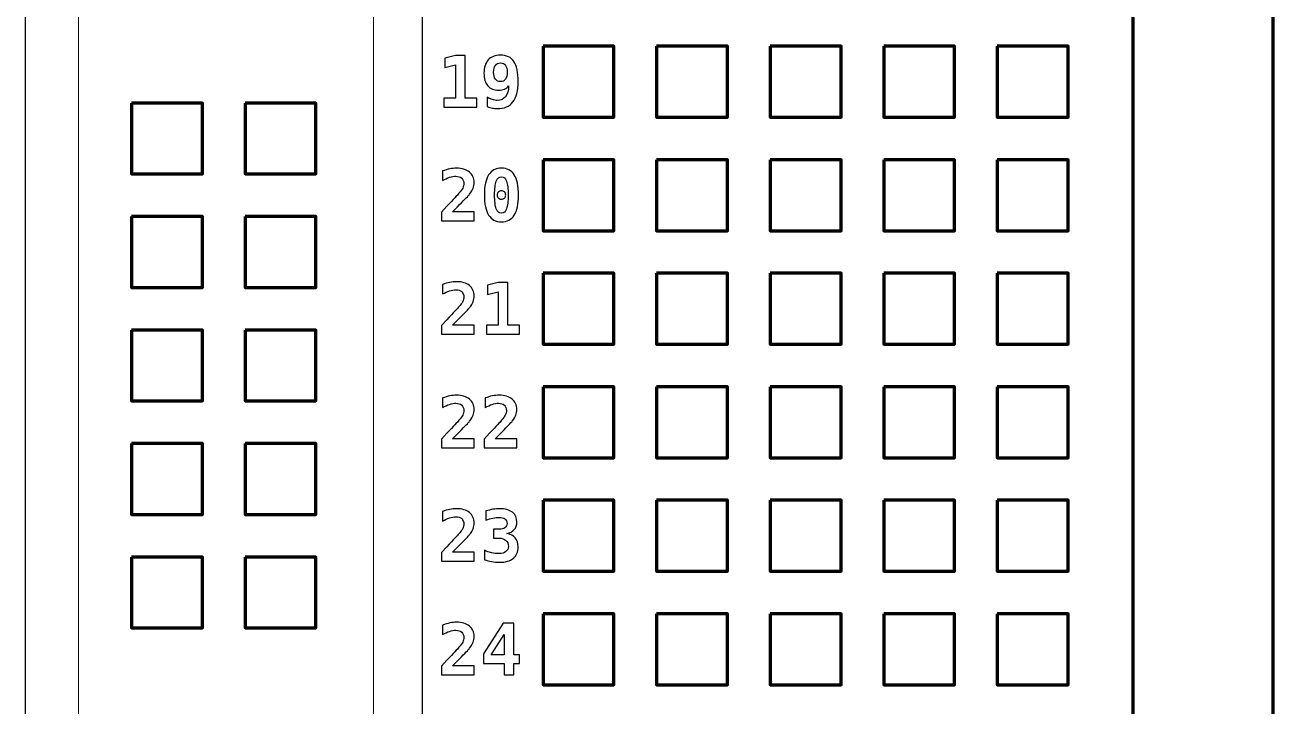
# Model space of a CAD drawing. Header units: centimetres. Extents: x -16.4 to -4.5, y -20.8 to -8.9.
# Drawn here: x -13.135 to -10.339, y -17.446 to -15.922 of the extents above; entities that cross this region are included whole.
import ezdxf

# ---------------------------------------------------------------- set-up
doc = ezdxf.new("R2010")
doc.units = ezdxf.units.CM
doc.header["$MEASUREMENT"] = 0
doc.layers.add('Layer 1', color=7, linetype='Continuous')

msp = doc.modelspace()

# ---------------------------------------------------------------- linework, layer by layer
at = {"layer": 'Layer 1', "color": 250, "lineweight": 25}
msp.add_open_spline([(-13.13514, -10.9682), (-13.13514, -10.9682), (-12.24614, -10.9682), (-12.24614, -10.9682), (-12.24614, -10.9682), (-12.24614, -10.9682), (-12.24614, -19.3502), (-12.24614, -19.3502), (-12.24614, -19.3502), (-12.24614, -19.3502), (-13.13514, -19.3502), (-13.13514, -19.3502), (-13.13514, -19.3502), (-13.13514, -19.3502), (-13.13514, -10.9682), (-13.13514, -10.9682)], degree=3, knots=[0, 0, 0, 0, 0.25, 0.25, 0.25, 0.25, 0.5, 0.5, 0.5, 0.5, 0.75, 0.75, 0.75, 0.75, 1, 1, 1, 1], dxfattribs=at)
at = {"layer": 'Layer 1', "color": 250, "lineweight": 5}
msp.add_open_spline([(-12.24632, -10.9682), (-12.24632, -10.9682), (-8.75382, -10.9682), (-8.75382, -10.9682), (-8.75382, -10.9682), (-8.75382, -10.9682), (-8.75382, -19.3502), (-8.75382, -19.3502), (-8.75382, -19.3502), (-8.75382, -19.3502), (-12.24632, -19.3502), (-12.24632, -19.3502), (-12.24632, -19.3502), (-12.24632, -19.3502), (-12.24632, -10.9682), (-12.24632, -10.9682)], degree=3, knots=[0, 0, 0, 0, 0.25, 0.25, 0.25, 0.25, 0.5, 0.5, 0.5, 0.5, 0.75, 0.75, 0.75, 0.75, 1, 1, 1, 1], dxfattribs=at)
at = {"layer": 'Layer 1', "color": 1, "lineweight": 20}
msp.add_open_spline([(-13.01576, -11.39342), (-13.01576, -11.39342), (-13.01576, -18.92579), (-13.01576, -18.92579)], degree=3, dxfattribs=at)
at = {"layer": 'Layer 1', "color": 186, "lineweight": 20}
msp.add_open_spline([(-12.35536, -11.39342), (-12.35536, -11.39342), (-12.35536, -18.92579), (-12.35536, -18.92579)], degree=3, dxfattribs=at)
at = {"layer": 'Layer 1', "color": 250, "lineweight": 80}
msp.add_open_spline([(-10.65688, -11.39642), (-10.65688, -11.39642), (-10.34326, -11.39642), (-10.34326, -11.39642), (-10.34326, -11.39642), (-10.34326, -11.39642), (-10.34326, -18.92198), (-10.34326, -18.92198), (-10.34326, -18.92198), (-10.34326, -18.92198), (-10.65688, -18.92198), (-10.65688, -18.92198), (-10.65688, -18.92198), (-10.65688, -18.92198), (-10.65688, -11.39642), (-10.65688, -11.39642)], degree=3, knots=[0, 0, 0, 0, 0.25, 0.25, 0.25, 0.25, 0.5, 0.5, 0.5, 0.5, 0.75, 0.75, 0.75, 0.75, 1, 1, 1, 1], dxfattribs=at)
at = {"layer": 'Layer 1'}
for points, knots in [([(-12.19796, -16.08562), (-12.19796, -16.08562), (-12.17243, -16.08562), (-12.17243, -16.08562), (-12.17243, -16.08562), (-12.17243, -16.08562), (-12.17243, -16.01064), (-12.17243, -16.01064), (-12.17243, -16.01064), (-12.17243, -16.01064), (-12.19616, -16.01653), (-12.19616, -16.01653), (-12.19616, -16.01653), (-12.19616, -16.01653), (-12.19616, -15.99595), (-12.19616, -15.99595), (-12.19616, -15.99595), (-12.19616, -15.99595), (-12.17227, -15.99022), (-12.17227, -15.99022), (-12.17227, -15.99022), (-12.17227, -15.99022), (-12.15022, -15.99022), (-12.15022, -15.99022), (-12.15022, -15.99022), (-12.15022, -15.99022), (-12.15022, -16.08562), (-12.15022, -16.08562), (-12.15022, -16.08562), (-12.15022, -16.08562), (-12.12469, -16.08562), (-12.12469, -16.08562), (-12.12469, -16.08562), (-12.12469, -16.08562), (-12.12469, -16.10574), (-12.12469, -16.10574), (-12.12469, -16.10574), (-12.12469, -16.10574), (-12.19796, -16.10574), (-12.19796, -16.10574), (-12.19796, -16.10574), (-12.19796, -16.10574), (-12.19796, -16.08562), (-12.19796, -16.08562)], [0, 0, 0, 0, 0.0909091, 0.0909091, 0.0909091, 0.0909091, 0.1818182, 0.1818182, 0.1818182, 0.1818182, 0.2727273, 0.2727273, 0.2727273, 0.2727273, 0.3636364, 0.3636364, 0.3636364, 0.3636364, 0.4545455, 0.4545455, 0.4545455, 0.4545455, 0.5454545, 0.5454545, 0.5454545, 0.5454545, 0.6363636, 0.6363636, 0.6363636, 0.6363636, 0.7272727, 0.7272727, 0.7272727, 0.7272727, 0.8181818, 0.8181818, 0.8181818, 0.8181818, 0.9090909, 0.9090909, 0.9090909, 0.9090909, 1, 1, 1, 1]), ([(-12.10143, -16.10418), (-12.10143, -16.10418), (-12.10143, -16.08337), (-12.10143, -16.08337), (-12.10143, -16.08337), (-12.09736, -16.08575), (-12.09345, -16.08749), (-12.08971, -16.08863), (-12.08971, -16.08863), (-12.08599, -16.08976), (-12.08239, -16.09034), (-12.07893, -16.09034), (-12.07893, -16.09034), (-12.07075, -16.09034), (-12.06449, -16.0876), (-12.06018, -16.0821), (-12.06018, -16.0821), (-12.05588, -16.07661), (-12.05361, -16.0684), (-12.05334, -16.05746), (-12.05334, -16.05746), (-12.05577, -16.06082), (-12.05886, -16.06333), (-12.06261, -16.06502), (-12.06261, -16.06502), (-12.06639, -16.06668), (-12.07085, -16.06752), (-12.076, -16.06752), (-12.076, -16.06752), (-12.08638, -16.06752), (-12.09437, -16.06422), (-12.10005, -16.05765), (-12.10005, -16.05765), (-12.10573, -16.05107), (-12.10856, -16.04175), (-12.10856, -16.02968), (-12.10856, -16.02968), (-12.10856, -16.01679), (-12.10539, -16.00681), (-12.09905, -15.99973), (-12.09905, -15.99973), (-12.09268, -15.99268), (-12.08374, -15.98914), (-12.07212, -15.98914), (-12.07212, -15.98914), (-12.05804, -15.98914), (-12.04782, -15.99384), (-12.04146, -16.00327), (-12.04146, -16.00327), (-12.0351, -16.01267), (-12.03191, -16.02788), (-12.03191, -16.04888), (-12.03191, -16.04888), (-12.03191, -16.06882), (-12.03579, -16.08379), (-12.04357, -16.09378), (-12.04357, -16.09378), (-12.05136, -16.10376), (-12.06304, -16.10875), (-12.07862, -16.10875), (-12.07862, -16.10875), (-12.08224, -16.10875), (-12.08596, -16.10835), (-12.08979, -16.10759), (-12.08979, -16.10759), (-12.09364, -16.10682), (-12.09752, -16.10569), (-12.10143, -16.10418)], [0, 0, 0, 0, 0.0588235, 0.0588235, 0.0588235, 0.0588235, 0.1176471, 0.1176471, 0.1176471, 0.1176471, 0.1764706, 0.1764706, 0.1764706, 0.1764706, 0.2352941, 0.2352941, 0.2352941, 0.2352941, 0.2941176, 0.2941176, 0.2941176, 0.2941176, 0.3529412, 0.3529412, 0.3529412, 0.3529412, 0.4117647, 0.4117647, 0.4117647, 0.4117647, 0.4705882, 0.4705882, 0.4705882, 0.4705882, 0.5294118, 0.5294118, 0.5294118, 0.5294118, 0.5882353, 0.5882353, 0.5882353, 0.5882353, 0.6470588, 0.6470588, 0.6470588, 0.6470588, 0.7058824, 0.7058824, 0.7058824, 0.7058824, 0.7647059, 0.7647059, 0.7647059, 0.7647059, 0.8235294, 0.8235294, 0.8235294, 0.8235294, 0.8823529, 0.8823529, 0.8823529, 0.8823529, 0.9411765, 0.9411765, 0.9411765, 0.9411765, 1, 1, 1, 1]), ([(-12.07151, -16.0484), (-12.06663, -16.0484), (-12.06288, -16.04661), (-12.06026, -16.04302), (-12.06026, -16.04302), (-12.05765, -16.03945), (-12.05635, -16.03425), (-12.05635, -16.02743), (-12.05635, -16.02743), (-12.05635, -16.02067), (-12.05765, -16.0155), (-12.06026, -16.01193), (-12.06026, -16.01193), (-12.06288, -16.00834), (-12.06663, -16.00654), (-12.07151, -16.00654), (-12.07151, -16.00654), (-12.07648, -16.00654), (-12.08028, -16.00834), (-12.08292, -16.01193), (-12.08292, -16.01193), (-12.08559, -16.0155), (-12.08691, -16.02067), (-12.08691, -16.02743), (-12.08691, -16.02743), (-12.08691, -16.0342), (-12.08559, -16.03937), (-12.08292, -16.04299), (-12.08292, -16.04299), (-12.08028, -16.04661), (-12.07648, -16.0484), (-12.07151, -16.0484)], [0, 0, 0, 0, 0.125, 0.125, 0.125, 0.125, 0.25, 0.25, 0.25, 0.25, 0.375, 0.375, 0.375, 0.375, 0.5, 0.5, 0.5, 0.5, 0.625, 0.625, 0.625, 0.625, 0.75, 0.75, 0.75, 0.75, 0.875, 0.875, 0.875, 0.875, 1, 1, 1, 1]), ([(-12.17895, -16.33962), (-12.17895, -16.33962), (-12.13029, -16.33962), (-12.13029, -16.33962), (-12.13029, -16.33962), (-12.13029, -16.33962), (-12.13029, -16.35974), (-12.13029, -16.35974), (-12.13029, -16.35974), (-12.13029, -16.35974), (-12.20361, -16.35974), (-12.20361, -16.35974), (-12.20361, -16.35974), (-12.20361, -16.35974), (-12.20361, -16.34022), (-12.20361, -16.34022), (-12.20361, -16.34022), (-12.20361, -16.34022), (-12.19122, -16.3271), (-12.19122, -16.3271), (-12.19122, -16.3271), (-12.17655, -16.31146), (-12.16762, -16.30185), (-12.16448, -16.29823), (-12.16448, -16.29823), (-12.16062, -16.29379), (-12.15782, -16.28986), (-12.15613, -16.28643), (-12.15613, -16.28643), (-12.15442, -16.28299), (-12.15357, -16.27961), (-12.15357, -16.27626), (-12.15357, -16.27626), (-12.15357, -16.27111), (-12.15513, -16.26712), (-12.15825, -16.26432), (-12.15825, -16.26432), (-12.16136, -16.26149), (-12.1658, -16.2601), (-12.17151, -16.2601), (-12.17151, -16.2601), (-12.1756, -16.2601), (-12.18017, -16.26091), (-12.18524, -16.26252), (-12.18524, -16.26252), (-12.19033, -16.26416), (-12.19561, -16.26651), (-12.20113, -16.2696), (-12.20113, -16.2696), (-12.20113, -16.2696), (-12.20113, -16.24832), (-12.20113, -16.24832), (-12.20113, -16.24832), (-12.19561, -16.24631), (-12.19022, -16.24478), (-12.18492, -16.24372), (-12.18492, -16.24372), (-12.17964, -16.24266), (-12.17457, -16.24214), (-12.16974, -16.24214), (-12.16974, -16.24214), (-12.15751, -16.24214), (-12.14789, -16.24499), (-12.14092, -16.25069), (-12.14092, -16.25069), (-12.13393, -16.25637), (-12.13045, -16.26416), (-12.13045, -16.27401), (-12.13045, -16.27401), (-12.13045, -16.27856), (-12.13121, -16.28281), (-12.13272, -16.28677), (-12.13272, -16.28677), (-12.13425, -16.29076), (-12.13686, -16.29517), (-12.14058, -16.3), (-12.14058, -16.3), (-12.1433, -16.30351), (-12.1508, -16.31141), (-12.16308, -16.32369), (-12.16308, -16.32369), (-12.16974, -16.33032), (-12.17502, -16.33565), (-12.17895, -16.33962)], [0, 0, 0, 0, 0.047619, 0.047619, 0.047619, 0.047619, 0.0952381, 0.0952381, 0.0952381, 0.0952381, 0.1428571, 0.1428571, 0.1428571, 0.1428571, 0.1904762, 0.1904762, 0.1904762, 0.1904762, 0.2380952, 0.2380952, 0.2380952, 0.2380952, 0.2857143, 0.2857143, 0.2857143, 0.2857143, 0.3333333, 0.3333333, 0.3333333, 0.3333333, 0.3809524, 0.3809524, 0.3809524, 0.3809524, 0.4285714, 0.4285714, 0.4285714, 0.4285714, 0.4761905, 0.4761905, 0.4761905, 0.4761905, 0.5238095, 0.5238095, 0.5238095, 0.5238095, 0.5714286, 0.5714286, 0.5714286, 0.5714286, 0.6190476, 0.6190476, 0.6190476, 0.6190476, 0.6666667, 0.6666667, 0.6666667, 0.6666667, 0.7142857, 0.7142857, 0.7142857, 0.7142857, 0.7619048, 0.7619048, 0.7619048, 0.7619048, 0.8095238, 0.8095238, 0.8095238, 0.8095238, 0.8571429, 0.8571429, 0.8571429, 0.8571429, 0.9047619, 0.9047619, 0.9047619, 0.9047619, 0.952381, 0.952381, 0.952381, 0.952381, 1, 1, 1, 1]), ([(-12.10763, -16.30209), (-12.10763, -16.28209), (-12.10446, -16.26709), (-12.09812, -16.25711), (-12.09812, -16.25711), (-12.09176, -16.24713), (-12.08224, -16.24214), (-12.06948, -16.24214), (-12.06948, -16.24214), (-12.0567, -16.24214), (-12.04714, -16.2471), (-12.04077, -16.25706), (-12.04077, -16.25706), (-12.03444, -16.26701), (-12.03127, -16.28204), (-12.03127, -16.30209), (-12.03127, -16.30209), (-12.03127, -16.32211), (-12.03444, -16.33711), (-12.04077, -16.34706), (-12.04077, -16.34706), (-12.04714, -16.35702), (-12.0567, -16.36198), (-12.06948, -16.36198), (-12.06948, -16.36198), (-12.08224, -16.36198), (-12.09176, -16.35699), (-12.09812, -16.34701), (-12.09812, -16.34701), (-12.10446, -16.33703), (-12.10763, -16.32205), (-12.10763, -16.30209)], [0, 0, 0, 0, 0.125, 0.125, 0.125, 0.125, 0.25, 0.25, 0.25, 0.25, 0.375, 0.375, 0.375, 0.375, 0.5, 0.5, 0.5, 0.5, 0.625, 0.625, 0.625, 0.625, 0.75, 0.75, 0.75, 0.75, 0.875, 0.875, 0.875, 0.875, 1, 1, 1, 1]), ([(-12.06948, -16.26147), (-12.07476, -16.26147), (-12.07859, -16.26469), (-12.08102, -16.27113), (-12.08102, -16.27113), (-12.08345, -16.2776), (-12.08467, -16.2879), (-12.08467, -16.30209), (-12.08467, -16.30209), (-12.08467, -16.31624), (-12.08345, -16.32652), (-12.08102, -16.33299), (-12.08102, -16.33299), (-12.07859, -16.33943), (-12.07476, -16.34265), (-12.06948, -16.34265), (-12.06948, -16.34265), (-12.06417, -16.34265), (-12.06032, -16.33943), (-12.05789, -16.33299), (-12.05789, -16.33299), (-12.05546, -16.32652), (-12.05424, -16.31624), (-12.05424, -16.30209), (-12.05424, -16.30209), (-12.05424, -16.2879), (-12.05546, -16.2776), (-12.05789, -16.27113), (-12.05789, -16.27113), (-12.06032, -16.26469), (-12.06417, -16.26147), (-12.06948, -16.26147)], [0, 0, 0, 0, 0.125, 0.125, 0.125, 0.125, 0.25, 0.25, 0.25, 0.25, 0.375, 0.375, 0.375, 0.375, 0.5, 0.5, 0.5, 0.5, 0.625, 0.625, 0.625, 0.625, 0.75, 0.75, 0.75, 0.75, 0.875, 0.875, 0.875, 0.875, 1, 1, 1, 1]), ([(-12.07909, -16.30209), (-12.07909, -16.29937), (-12.07817, -16.29707), (-12.07629, -16.29522), (-12.07629, -16.29522), (-12.07445, -16.29335), (-12.07217, -16.29242), (-12.06948, -16.29242), (-12.06948, -16.29242), (-12.06676, -16.29242), (-12.06446, -16.29335), (-12.06261, -16.29522), (-12.06261, -16.29522), (-12.06074, -16.29707), (-12.05981, -16.29937), (-12.05981, -16.30209), (-12.05981, -16.30209), (-12.05981, -16.30478), (-12.06074, -16.30705), (-12.06261, -16.3089), (-12.06261, -16.3089), (-12.06446, -16.31078), (-12.06676, -16.3117), (-12.06948, -16.3117), (-12.06948, -16.3117), (-12.07217, -16.3117), (-12.07445, -16.31078), (-12.07629, -16.30895), (-12.07629, -16.30895), (-12.07817, -16.30713), (-12.07909, -16.30483), (-12.07909, -16.30209)], [0, 0, 0, 0, 0.125, 0.125, 0.125, 0.125, 0.25, 0.25, 0.25, 0.25, 0.375, 0.375, 0.375, 0.375, 0.5, 0.5, 0.5, 0.5, 0.625, 0.625, 0.625, 0.625, 0.75, 0.75, 0.75, 0.75, 0.875, 0.875, 0.875, 0.875, 1, 1, 1, 1]), ([(-12.17895, -16.59362), (-12.17895, -16.59362), (-12.13029, -16.59362), (-12.13029, -16.59362), (-12.13029, -16.59362), (-12.13029, -16.59362), (-12.13029, -16.61374), (-12.13029, -16.61374), (-12.13029, -16.61374), (-12.13029, -16.61374), (-12.20361, -16.61374), (-12.20361, -16.61374), (-12.20361, -16.61374), (-12.20361, -16.61374), (-12.20361, -16.59422), (-12.20361, -16.59422), (-12.20361, -16.59422), (-12.20361, -16.59422), (-12.19122, -16.5811), (-12.19122, -16.5811), (-12.19122, -16.5811), (-12.17655, -16.56546), (-12.16762, -16.55585), (-12.16448, -16.55223), (-12.16448, -16.55223), (-12.16062, -16.54779), (-12.15782, -16.54386), (-12.15613, -16.54043), (-12.15613, -16.54043), (-12.15442, -16.53699), (-12.15357, -16.53361), (-12.15357, -16.53026), (-12.15357, -16.53026), (-12.15357, -16.52511), (-12.15513, -16.52112), (-12.15825, -16.51832), (-12.15825, -16.51832), (-12.16136, -16.51549), (-12.1658, -16.5141), (-12.17151, -16.5141), (-12.17151, -16.5141), (-12.1756, -16.5141), (-12.18017, -16.51491), (-12.18524, -16.51652), (-12.18524, -16.51652), (-12.19033, -16.51816), (-12.19561, -16.52051), (-12.20113, -16.5236), (-12.20113, -16.5236), (-12.20113, -16.5236), (-12.20113, -16.50232), (-12.20113, -16.50232), (-12.20113, -16.50232), (-12.19561, -16.50031), (-12.19022, -16.49878), (-12.18492, -16.49772), (-12.18492, -16.49772), (-12.17964, -16.49666), (-12.17457, -16.49614), (-12.16974, -16.49614), (-12.16974, -16.49614), (-12.15751, -16.49614), (-12.14789, -16.49899), (-12.14092, -16.50469), (-12.14092, -16.50469), (-12.13393, -16.51037), (-12.13045, -16.51816), (-12.13045, -16.52801), (-12.13045, -16.52801), (-12.13045, -16.53256), (-12.13121, -16.53681), (-12.13272, -16.54077), (-12.13272, -16.54077), (-12.13425, -16.54476), (-12.13686, -16.54917), (-12.14058, -16.554), (-12.14058, -16.554), (-12.1433, -16.55751), (-12.1508, -16.56541), (-12.16308, -16.57769), (-12.16308, -16.57769), (-12.16974, -16.58432), (-12.17502, -16.58965), (-12.17895, -16.59362)], [0, 0, 0, 0, 0.047619, 0.047619, 0.047619, 0.047619, 0.0952381, 0.0952381, 0.0952381, 0.0952381, 0.1428571, 0.1428571, 0.1428571, 0.1428571, 0.1904762, 0.1904762, 0.1904762, 0.1904762, 0.2380952, 0.2380952, 0.2380952, 0.2380952, 0.2857143, 0.2857143, 0.2857143, 0.2857143, 0.3333333, 0.3333333, 0.3333333, 0.3333333, 0.3809524, 0.3809524, 0.3809524, 0.3809524, 0.4285714, 0.4285714, 0.4285714, 0.4285714, 0.4761905, 0.4761905, 0.4761905, 0.4761905, 0.5238095, 0.5238095, 0.5238095, 0.5238095, 0.5714286, 0.5714286, 0.5714286, 0.5714286, 0.6190476, 0.6190476, 0.6190476, 0.6190476, 0.6666667, 0.6666667, 0.6666667, 0.6666667, 0.7142857, 0.7142857, 0.7142857, 0.7142857, 0.7619048, 0.7619048, 0.7619048, 0.7619048, 0.8095238, 0.8095238, 0.8095238, 0.8095238, 0.8571429, 0.8571429, 0.8571429, 0.8571429, 0.9047619, 0.9047619, 0.9047619, 0.9047619, 0.952381, 0.952381, 0.952381, 0.952381, 1, 1, 1, 1]), ([(-12.10259, -16.59362), (-12.10259, -16.59362), (-12.07706, -16.59362), (-12.07706, -16.59362), (-12.07706, -16.59362), (-12.07706, -16.59362), (-12.07706, -16.51864), (-12.07706, -16.51864), (-12.07706, -16.51864), (-12.07706, -16.51864), (-12.10079, -16.52453), (-12.10079, -16.52453), (-12.10079, -16.52453), (-12.10079, -16.52453), (-12.10079, -16.50395), (-12.10079, -16.50395), (-12.10079, -16.50395), (-12.10079, -16.50395), (-12.0769, -16.49822), (-12.0769, -16.49822), (-12.0769, -16.49822), (-12.0769, -16.49822), (-12.05485, -16.49822), (-12.05485, -16.49822), (-12.05485, -16.49822), (-12.05485, -16.49822), (-12.05485, -16.59362), (-12.05485, -16.59362), (-12.05485, -16.59362), (-12.05485, -16.59362), (-12.02932, -16.59362), (-12.02932, -16.59362), (-12.02932, -16.59362), (-12.02932, -16.59362), (-12.02932, -16.61374), (-12.02932, -16.61374), (-12.02932, -16.61374), (-12.02932, -16.61374), (-12.10259, -16.61374), (-12.10259, -16.61374), (-12.10259, -16.61374), (-12.10259, -16.61374), (-12.10259, -16.59362), (-12.10259, -16.59362)], [0, 0, 0, 0, 0.0909091, 0.0909091, 0.0909091, 0.0909091, 0.1818182, 0.1818182, 0.1818182, 0.1818182, 0.2727273, 0.2727273, 0.2727273, 0.2727273, 0.3636364, 0.3636364, 0.3636364, 0.3636364, 0.4545455, 0.4545455, 0.4545455, 0.4545455, 0.5454545, 0.5454545, 0.5454545, 0.5454545, 0.6363636, 0.6363636, 0.6363636, 0.6363636, 0.7272727, 0.7272727, 0.7272727, 0.7272727, 0.8181818, 0.8181818, 0.8181818, 0.8181818, 0.9090909, 0.9090909, 0.9090909, 0.9090909, 1, 1, 1, 1]), ([(-12.17895, -16.84762), (-12.17895, -16.84762), (-12.13029, -16.84762), (-12.13029, -16.84762), (-12.13029, -16.84762), (-12.13029, -16.84762), (-12.13029, -16.86774), (-12.13029, -16.86774), (-12.13029, -16.86774), (-12.13029, -16.86774), (-12.20361, -16.86774), (-12.20361, -16.86774), (-12.20361, -16.86774), (-12.20361, -16.86774), (-12.20361, -16.84822), (-12.20361, -16.84822), (-12.20361, -16.84822), (-12.20361, -16.84822), (-12.19122, -16.8351), (-12.19122, -16.8351), (-12.19122, -16.8351), (-12.17655, -16.81946), (-12.16762, -16.80985), (-12.16448, -16.80623), (-12.16448, -16.80623), (-12.16062, -16.80179), (-12.15782, -16.79786), (-12.15613, -16.79443), (-12.15613, -16.79443), (-12.15442, -16.79099), (-12.15357, -16.78761), (-12.15357, -16.78426), (-12.15357, -16.78426), (-12.15357, -16.77911), (-12.15513, -16.77512), (-12.15825, -16.77232), (-12.15825, -16.77232), (-12.16136, -16.76949), (-12.1658, -16.7681), (-12.17151, -16.7681), (-12.17151, -16.7681), (-12.1756, -16.7681), (-12.18017, -16.76891), (-12.18524, -16.77052), (-12.18524, -16.77052), (-12.19033, -16.77216), (-12.19561, -16.77451), (-12.20113, -16.7776), (-12.20113, -16.7776), (-12.20113, -16.7776), (-12.20113, -16.75632), (-12.20113, -16.75632), (-12.20113, -16.75632), (-12.19561, -16.75431), (-12.19022, -16.75278), (-12.18492, -16.75172), (-12.18492, -16.75172), (-12.17964, -16.75066), (-12.17457, -16.75014), (-12.16974, -16.75014), (-12.16974, -16.75014), (-12.15751, -16.75014), (-12.14789, -16.75299), (-12.14092, -16.75869), (-12.14092, -16.75869), (-12.13393, -16.76437), (-12.13045, -16.77216), (-12.13045, -16.78201), (-12.13045, -16.78201), (-12.13045, -16.78656), (-12.13121, -16.79081), (-12.13272, -16.79477), (-12.13272, -16.79477), (-12.13425, -16.79876), (-12.13686, -16.80317), (-12.14058, -16.808), (-12.14058, -16.808), (-12.1433, -16.81151), (-12.1508, -16.81941), (-12.16308, -16.83169), (-12.16308, -16.83169), (-12.16974, -16.83832), (-12.17502, -16.84365), (-12.17895, -16.84762)], [0, 0, 0, 0, 0.047619, 0.047619, 0.047619, 0.047619, 0.0952381, 0.0952381, 0.0952381, 0.0952381, 0.1428571, 0.1428571, 0.1428571, 0.1428571, 0.1904762, 0.1904762, 0.1904762, 0.1904762, 0.2380952, 0.2380952, 0.2380952, 0.2380952, 0.2857143, 0.2857143, 0.2857143, 0.2857143, 0.3333333, 0.3333333, 0.3333333, 0.3333333, 0.3809524, 0.3809524, 0.3809524, 0.3809524, 0.4285714, 0.4285714, 0.4285714, 0.4285714, 0.4761905, 0.4761905, 0.4761905, 0.4761905, 0.5238095, 0.5238095, 0.5238095, 0.5238095, 0.5714286, 0.5714286, 0.5714286, 0.5714286, 0.6190476, 0.6190476, 0.6190476, 0.6190476, 0.6666667, 0.6666667, 0.6666667, 0.6666667, 0.7142857, 0.7142857, 0.7142857, 0.7142857, 0.7619048, 0.7619048, 0.7619048, 0.7619048, 0.8095238, 0.8095238, 0.8095238, 0.8095238, 0.8571429, 0.8571429, 0.8571429, 0.8571429, 0.9047619, 0.9047619, 0.9047619, 0.9047619, 0.952381, 0.952381, 0.952381, 0.952381, 1, 1, 1, 1]), ([(-12.08358, -16.84762), (-12.08358, -16.84762), (-12.03492, -16.84762), (-12.03492, -16.84762), (-12.03492, -16.84762), (-12.03492, -16.84762), (-12.03492, -16.86774), (-12.03492, -16.86774), (-12.03492, -16.86774), (-12.03492, -16.86774), (-12.10824, -16.86774), (-12.10824, -16.86774), (-12.10824, -16.86774), (-12.10824, -16.86774), (-12.10824, -16.84822), (-12.10824, -16.84822), (-12.10824, -16.84822), (-12.10824, -16.84822), (-12.09585, -16.8351), (-12.09585, -16.8351), (-12.09585, -16.8351), (-12.08118, -16.81946), (-12.07225, -16.80985), (-12.06911, -16.80623), (-12.06911, -16.80623), (-12.06525, -16.80179), (-12.06245, -16.79786), (-12.06076, -16.79443), (-12.06076, -16.79443), (-12.05905, -16.79099), (-12.0582, -16.78761), (-12.0582, -16.78426), (-12.0582, -16.78426), (-12.0582, -16.77911), (-12.05976, -16.77512), (-12.06288, -16.77232), (-12.06288, -16.77232), (-12.06599, -16.76949), (-12.07043, -16.7681), (-12.07614, -16.7681), (-12.07614, -16.7681), (-12.08023, -16.7681), (-12.0848, -16.76891), (-12.08987, -16.77052), (-12.08987, -16.77052), (-12.09496, -16.77216), (-12.10024, -16.77451), (-12.10576, -16.7776), (-12.10576, -16.7776), (-12.10576, -16.7776), (-12.10576, -16.75632), (-12.10576, -16.75632), (-12.10576, -16.75632), (-12.10024, -16.75431), (-12.09485, -16.75278), (-12.08955, -16.75172), (-12.08955, -16.75172), (-12.08427, -16.75066), (-12.0792, -16.75014), (-12.07437, -16.75014), (-12.07437, -16.75014), (-12.06214, -16.75014), (-12.05252, -16.75299), (-12.04555, -16.75869), (-12.04555, -16.75869), (-12.03856, -16.76437), (-12.03508, -16.77216), (-12.03508, -16.78201), (-12.03508, -16.78201), (-12.03508, -16.78656), (-12.03584, -16.79081), (-12.03735, -16.79477), (-12.03735, -16.79477), (-12.03888, -16.79876), (-12.04149, -16.80317), (-12.04521, -16.808), (-12.04521, -16.808), (-12.04793, -16.81151), (-12.05543, -16.81941), (-12.06771, -16.83169), (-12.06771, -16.83169), (-12.07437, -16.83832), (-12.07965, -16.84365), (-12.08358, -16.84762)], [0, 0, 0, 0, 0.047619, 0.047619, 0.047619, 0.047619, 0.0952381, 0.0952381, 0.0952381, 0.0952381, 0.1428571, 0.1428571, 0.1428571, 0.1428571, 0.1904762, 0.1904762, 0.1904762, 0.1904762, 0.2380952, 0.2380952, 0.2380952, 0.2380952, 0.2857143, 0.2857143, 0.2857143, 0.2857143, 0.3333333, 0.3333333, 0.3333333, 0.3333333, 0.3809524, 0.3809524, 0.3809524, 0.3809524, 0.4285714, 0.4285714, 0.4285714, 0.4285714, 0.4761905, 0.4761905, 0.4761905, 0.4761905, 0.5238095, 0.5238095, 0.5238095, 0.5238095, 0.5714286, 0.5714286, 0.5714286, 0.5714286, 0.6190476, 0.6190476, 0.6190476, 0.6190476, 0.6666667, 0.6666667, 0.6666667, 0.6666667, 0.7142857, 0.7142857, 0.7142857, 0.7142857, 0.7619048, 0.7619048, 0.7619048, 0.7619048, 0.8095238, 0.8095238, 0.8095238, 0.8095238, 0.8571429, 0.8571429, 0.8571429, 0.8571429, 0.9047619, 0.9047619, 0.9047619, 0.9047619, 0.952381, 0.952381, 0.952381, 0.952381, 1, 1, 1, 1]), ([(-12.17895, -17.10162), (-12.17895, -17.10162), (-12.13029, -17.10162), (-12.13029, -17.10162), (-12.13029, -17.10162), (-12.13029, -17.10162), (-12.13029, -17.12174), (-12.13029, -17.12174), (-12.13029, -17.12174), (-12.13029, -17.12174), (-12.20361, -17.12174), (-12.20361, -17.12174), (-12.20361, -17.12174), (-12.20361, -17.12174), (-12.20361, -17.10222), (-12.20361, -17.10222), (-12.20361, -17.10222), (-12.20361, -17.10222), (-12.19122, -17.0891), (-12.19122, -17.0891), (-12.19122, -17.0891), (-12.17655, -17.07346), (-12.16762, -17.06385), (-12.16448, -17.06023), (-12.16448, -17.06023), (-12.16062, -17.05579), (-12.15782, -17.05186), (-12.15613, -17.04843), (-12.15613, -17.04843), (-12.15442, -17.04499), (-12.15357, -17.04161), (-12.15357, -17.03826), (-12.15357, -17.03826), (-12.15357, -17.03311), (-12.15513, -17.02912), (-12.15825, -17.02632), (-12.15825, -17.02632), (-12.16136, -17.02349), (-12.1658, -17.0221), (-12.17151, -17.0221), (-12.17151, -17.0221), (-12.1756, -17.0221), (-12.18017, -17.02291), (-12.18524, -17.02452), (-12.18524, -17.02452), (-12.19033, -17.02616), (-12.19561, -17.02851), (-12.20113, -17.0316), (-12.20113, -17.0316), (-12.20113, -17.0316), (-12.20113, -17.01032), (-12.20113, -17.01032), (-12.20113, -17.01032), (-12.19561, -17.00831), (-12.19022, -17.00678), (-12.18492, -17.00572), (-12.18492, -17.00572), (-12.17964, -17.00466), (-12.17457, -17.00414), (-12.16974, -17.00414), (-12.16974, -17.00414), (-12.15751, -17.00414), (-12.14789, -17.00699), (-12.14092, -17.01269), (-12.14092, -17.01269), (-12.13393, -17.01837), (-12.13045, -17.02616), (-12.13045, -17.03601), (-12.13045, -17.03601), (-12.13045, -17.04056), (-12.13121, -17.04481), (-12.13272, -17.04877), (-12.13272, -17.04877), (-12.13425, -17.05276), (-12.13686, -17.05717), (-12.14058, -17.062), (-12.14058, -17.062), (-12.1433, -17.06551), (-12.1508, -17.07341), (-12.16308, -17.08569), (-12.16308, -17.08569), (-12.16974, -17.09232), (-12.17502, -17.09765), (-12.17895, -17.10162)], [0, 0, 0, 0, 0.047619, 0.047619, 0.047619, 0.047619, 0.0952381, 0.0952381, 0.0952381, 0.0952381, 0.1428571, 0.1428571, 0.1428571, 0.1428571, 0.1904762, 0.1904762, 0.1904762, 0.1904762, 0.2380952, 0.2380952, 0.2380952, 0.2380952, 0.2857143, 0.2857143, 0.2857143, 0.2857143, 0.3333333, 0.3333333, 0.3333333, 0.3333333, 0.3809524, 0.3809524, 0.3809524, 0.3809524, 0.4285714, 0.4285714, 0.4285714, 0.4285714, 0.4761905, 0.4761905, 0.4761905, 0.4761905, 0.5238095, 0.5238095, 0.5238095, 0.5238095, 0.5714286, 0.5714286, 0.5714286, 0.5714286, 0.6190476, 0.6190476, 0.6190476, 0.6190476, 0.6666667, 0.6666667, 0.6666667, 0.6666667, 0.7142857, 0.7142857, 0.7142857, 0.7142857, 0.7619048, 0.7619048, 0.7619048, 0.7619048, 0.8095238, 0.8095238, 0.8095238, 0.8095238, 0.8571429, 0.8571429, 0.8571429, 0.8571429, 0.9047619, 0.9047619, 0.9047619, 0.9047619, 0.952381, 0.952381, 0.952381, 0.952381, 1, 1, 1, 1]), ([(-12.07468, -17.07006), (-12.07468, -17.07006), (-12.08691, -17.07006), (-12.08691, -17.07006), (-12.08691, -17.07006), (-12.08691, -17.07006), (-12.08691, -17.04993), (-12.08691, -17.04993), (-12.08691, -17.04993), (-12.08691, -17.04993), (-12.07468, -17.04993), (-12.07468, -17.04993), (-12.07468, -17.04993), (-12.06903, -17.04993), (-12.06462, -17.04882), (-12.0615, -17.04658), (-12.0615, -17.04658), (-12.05839, -17.04433), (-12.05683, -17.04116), (-12.05683, -17.0371), (-12.05683, -17.0371), (-12.05683, -17.03282), (-12.05839, -17.02946), (-12.0615, -17.02706), (-12.0615, -17.02706), (-12.06462, -17.02466), (-12.06903, -17.02347), (-12.07468, -17.02347), (-12.07468, -17.02347), (-12.07901, -17.02347), (-12.08366, -17.02402), (-12.0886, -17.02511), (-12.0886, -17.02511), (-12.09356, -17.02619), (-12.09868, -17.02777), (-12.10399, -17.02983), (-12.10399, -17.02983), (-12.10399, -17.02983), (-12.10399, -17.0091), (-12.10399, -17.0091), (-12.10399, -17.0091), (-12.09868, -17.00749), (-12.09345, -17.00628), (-12.08831, -17.0054), (-12.08831, -17.0054), (-12.08313, -17.00456), (-12.0782, -17.00414), (-12.07344, -17.00414), (-12.07344, -17.00414), (-12.06127, -17.00414), (-12.05179, -17.0068), (-12.045, -17.01211), (-12.045, -17.01211), (-12.03819, -17.01742), (-12.03479, -17.02474), (-12.03479, -17.03409), (-12.03479, -17.03409), (-12.03479, -17.04093), (-12.03674, -17.04655), (-12.04067, -17.05091), (-12.04067, -17.05091), (-12.04458, -17.05527), (-12.05017, -17.05812), (-12.05744, -17.05944), (-12.05744, -17.05944), (-12.0492, -17.06089), (-12.04289, -17.06419), (-12.03856, -17.06932), (-12.03856, -17.06932), (-12.03423, -17.07444), (-12.03207, -17.0812), (-12.03207, -17.08955), (-12.03207, -17.08955), (-12.03207, -17.10074), (-12.03566, -17.10927), (-12.04281, -17.11516), (-12.04281, -17.11516), (-12.04999, -17.12105), (-12.06039, -17.12398), (-12.07408, -17.12398), (-12.07408, -17.12398), (-12.07989, -17.12398), (-12.08562, -17.12348), (-12.09127, -17.12251), (-12.09127, -17.12251), (-12.09691, -17.12153), (-12.10232, -17.1201), (-12.10747, -17.11825), (-12.10747, -17.11825), (-12.10747, -17.11825), (-12.10747, -17.09705), (-12.10747, -17.09705), (-12.10747, -17.09705), (-12.10261, -17.09948), (-12.09739, -17.10133), (-12.09176, -17.10259), (-12.09176, -17.10259), (-12.08617, -17.10386), (-12.08026, -17.10449), (-12.07408, -17.10449), (-12.07408, -17.10449), (-12.06787, -17.10449), (-12.06298, -17.10307), (-12.05936, -17.10019), (-12.05936, -17.10019), (-12.05575, -17.09734), (-12.05395, -17.09348), (-12.05395, -17.08862), (-12.05395, -17.08862), (-12.05395, -17.08271), (-12.05575, -17.07811), (-12.05936, -17.07489), (-12.05936, -17.07489), (-12.06298, -17.07167), (-12.06808, -17.07006), (-12.07468, -17.07006)], [0, 0, 0, 0, 0.0344828, 0.0344828, 0.0344828, 0.0344828, 0.0689655, 0.0689655, 0.0689655, 0.0689655, 0.1034483, 0.1034483, 0.1034483, 0.1034483, 0.137931, 0.137931, 0.137931, 0.137931, 0.1724138, 0.1724138, 0.1724138, 0.1724138, 0.2068966, 0.2068966, 0.2068966, 0.2068966, 0.2413793, 0.2413793, 0.2413793, 0.2413793, 0.2758621, 0.2758621, 0.2758621, 0.2758621, 0.3103448, 0.3103448, 0.3103448, 0.3103448, 0.3448276, 0.3448276, 0.3448276, 0.3448276, 0.3793103, 0.3793103, 0.3793103, 0.3793103, 0.4137931, 0.4137931, 0.4137931, 0.4137931, 0.4482759, 0.4482759, 0.4482759, 0.4482759, 0.4827586, 0.4827586, 0.4827586, 0.4827586, 0.5172414, 0.5172414, 0.5172414, 0.5172414, 0.5517241, 0.5517241, 0.5517241, 0.5517241, 0.5862069, 0.5862069, 0.5862069, 0.5862069, 0.6206897, 0.6206897, 0.6206897, 0.6206897, 0.6551724, 0.6551724, 0.6551724, 0.6551724, 0.6896552, 0.6896552, 0.6896552, 0.6896552, 0.7241379, 0.7241379, 0.7241379, 0.7241379, 0.7586207, 0.7586207, 0.7586207, 0.7586207, 0.7931034, 0.7931034, 0.7931034, 0.7931034, 0.8275862, 0.8275862, 0.8275862, 0.8275862, 0.862069, 0.862069, 0.862069, 0.862069, 0.8965517, 0.8965517, 0.8965517, 0.8965517, 0.9310345, 0.9310345, 0.9310345, 0.9310345, 0.9655172, 0.9655172, 0.9655172, 0.9655172, 1, 1, 1, 1]), ([(-12.17895, -17.35562), (-12.17895, -17.35562), (-12.13029, -17.35562), (-12.13029, -17.35562), (-12.13029, -17.35562), (-12.13029, -17.35562), (-12.13029, -17.37574), (-12.13029, -17.37574), (-12.13029, -17.37574), (-12.13029, -17.37574), (-12.20361, -17.37574), (-12.20361, -17.37574), (-12.20361, -17.37574), (-12.20361, -17.37574), (-12.20361, -17.35622), (-12.20361, -17.35622), (-12.20361, -17.35622), (-12.20361, -17.35622), (-12.19122, -17.3431), (-12.19122, -17.3431), (-12.19122, -17.3431), (-12.17655, -17.32746), (-12.16762, -17.31785), (-12.16448, -17.31423), (-12.16448, -17.31423), (-12.16062, -17.30979), (-12.15782, -17.30586), (-12.15613, -17.30243), (-12.15613, -17.30243), (-12.15442, -17.29899), (-12.15357, -17.29561), (-12.15357, -17.29226), (-12.15357, -17.29226), (-12.15357, -17.28711), (-12.15513, -17.28312), (-12.15825, -17.28032), (-12.15825, -17.28032), (-12.16136, -17.27749), (-12.1658, -17.2761), (-12.17151, -17.2761), (-12.17151, -17.2761), (-12.1756, -17.2761), (-12.18017, -17.27691), (-12.18524, -17.27852), (-12.18524, -17.27852), (-12.19033, -17.28016), (-12.19561, -17.28251), (-12.20113, -17.2856), (-12.20113, -17.2856), (-12.20113, -17.2856), (-12.20113, -17.26432), (-12.20113, -17.26432), (-12.20113, -17.26432), (-12.19561, -17.26231), (-12.19022, -17.26078), (-12.18492, -17.25972), (-12.18492, -17.25972), (-12.17964, -17.25866), (-12.17457, -17.25814), (-12.16974, -17.25814), (-12.16974, -17.25814), (-12.15751, -17.25814), (-12.14789, -17.26099), (-12.14092, -17.26669), (-12.14092, -17.26669), (-12.13393, -17.27237), (-12.13045, -17.28016), (-12.13045, -17.29001), (-12.13045, -17.29001), (-12.13045, -17.29456), (-12.13121, -17.29881), (-12.13272, -17.30277), (-12.13272, -17.30277), (-12.13425, -17.30676), (-12.13686, -17.31117), (-12.14058, -17.316), (-12.14058, -17.316), (-12.1433, -17.31951), (-12.1508, -17.32741), (-12.16308, -17.33969), (-12.16308, -17.33969), (-12.16974, -17.34632), (-12.17502, -17.35165), (-12.17895, -17.35562)], [0, 0, 0, 0, 0.047619, 0.047619, 0.047619, 0.047619, 0.0952381, 0.0952381, 0.0952381, 0.0952381, 0.1428571, 0.1428571, 0.1428571, 0.1428571, 0.1904762, 0.1904762, 0.1904762, 0.1904762, 0.2380952, 0.2380952, 0.2380952, 0.2380952, 0.2857143, 0.2857143, 0.2857143, 0.2857143, 0.3333333, 0.3333333, 0.3333333, 0.3333333, 0.3809524, 0.3809524, 0.3809524, 0.3809524, 0.4285714, 0.4285714, 0.4285714, 0.4285714, 0.4761905, 0.4761905, 0.4761905, 0.4761905, 0.5238095, 0.5238095, 0.5238095, 0.5238095, 0.5714286, 0.5714286, 0.5714286, 0.5714286, 0.6190476, 0.6190476, 0.6190476, 0.6190476, 0.6666667, 0.6666667, 0.6666667, 0.6666667, 0.7142857, 0.7142857, 0.7142857, 0.7142857, 0.7619048, 0.7619048, 0.7619048, 0.7619048, 0.8095238, 0.8095238, 0.8095238, 0.8095238, 0.8571429, 0.8571429, 0.8571429, 0.8571429, 0.9047619, 0.9047619, 0.9047619, 0.9047619, 0.952381, 0.952381, 0.952381, 0.952381, 1, 1, 1, 1]), ([(-12.06544, -17.26022), (-12.06544, -17.26022), (-12.04154, -17.26022), (-12.04154, -17.26022), (-12.04154, -17.26022), (-12.04154, -17.26022), (-12.04154, -17.33124), (-12.04154, -17.33124), (-12.04154, -17.33124), (-12.04154, -17.33124), (-12.02887, -17.33124), (-12.02887, -17.33124), (-12.02887, -17.33124), (-12.02887, -17.33124), (-12.02887, -17.35081), (-12.02887, -17.35081), (-12.02887, -17.35081), (-12.02887, -17.35081), (-12.04154, -17.35081), (-12.04154, -17.35081), (-12.04154, -17.35081), (-12.04154, -17.35081), (-12.04154, -17.37574), (-12.04154, -17.37574), (-12.04154, -17.37574), (-12.04154, -17.37574), (-12.06343, -17.37574), (-12.06343, -17.37574), (-12.06343, -17.37574), (-12.06343, -17.37574), (-12.06343, -17.35081), (-12.06343, -17.35081), (-12.06343, -17.35081), (-12.06343, -17.35081), (-12.10924, -17.35081), (-12.10924, -17.35081), (-12.10924, -17.35081), (-12.10924, -17.35081), (-12.10924, -17.32868), (-12.10924, -17.32868), (-12.10924, -17.32868), (-12.10924, -17.32868), (-12.06544, -17.26022), (-12.06544, -17.26022)], [0, 0, 0, 0, 0.0909091, 0.0909091, 0.0909091, 0.0909091, 0.1818182, 0.1818182, 0.1818182, 0.1818182, 0.2727273, 0.2727273, 0.2727273, 0.2727273, 0.3636364, 0.3636364, 0.3636364, 0.3636364, 0.4545455, 0.4545455, 0.4545455, 0.4545455, 0.5454545, 0.5454545, 0.5454545, 0.5454545, 0.6363636, 0.6363636, 0.6363636, 0.6363636, 0.7272727, 0.7272727, 0.7272727, 0.7272727, 0.8181818, 0.8181818, 0.8181818, 0.8181818, 0.9090909, 0.9090909, 0.9090909, 0.9090909, 1, 1, 1, 1]), ([(-12.06343, -17.2856), (-12.06343, -17.2856), (-12.09261, -17.33124), (-12.09261, -17.33124), (-12.09261, -17.33124), (-12.09261, -17.33124), (-12.06343, -17.33124), (-12.06343, -17.33124), (-12.06343, -17.33124), (-12.06343, -17.33124), (-12.06343, -17.2856), (-12.06343, -17.2856)], [0, 0, 0, 0, 0.3333333, 0.3333333, 0.3333333, 0.3333333, 0.6666667, 0.6666667, 0.6666667, 0.6666667, 1, 1, 1, 1])]:
    msp.add_open_spline(points, degree=3, knots=knots, dxfattribs=at)
at = {"layer": 'Layer 1', "color": 250, "lineweight": 158}
for points in [[(-11.97644, -15.96923), (-11.97644, -15.96923), (-11.81769, -15.96923), (-11.81769, -15.96923), (-11.81769, -15.96923), (-11.81769, -15.96923), (-11.81769, -16.12798), (-11.81769, -16.12798), (-11.81769, -16.12798), (-11.81769, -16.12798), (-11.97644, -16.12798), (-11.97644, -16.12798), (-11.97644, -16.12798), (-11.97644, -16.12798), (-11.97644, -15.96923), (-11.97644, -15.96923)], [(-11.72244, -15.96923), (-11.72244, -15.96923), (-11.56369, -15.96923), (-11.56369, -15.96923), (-11.56369, -15.96923), (-11.56369, -15.96923), (-11.56369, -16.12798), (-11.56369, -16.12798), (-11.56369, -16.12798), (-11.56369, -16.12798), (-11.72244, -16.12798), (-11.72244, -16.12798), (-11.72244, -16.12798), (-11.72244, -16.12798), (-11.72244, -15.96923), (-11.72244, -15.96923)], [(-11.46844, -15.96923), (-11.46844, -15.96923), (-11.30969, -15.96923), (-11.30969, -15.96923), (-11.30969, -15.96923), (-11.30969, -15.96923), (-11.30969, -16.12798), (-11.30969, -16.12798), (-11.30969, -16.12798), (-11.30969, -16.12798), (-11.46844, -16.12798), (-11.46844, -16.12798), (-11.46844, -16.12798), (-11.46844, -16.12798), (-11.46844, -15.96923), (-11.46844, -15.96923)], [(-11.21444, -15.96923), (-11.21444, -15.96923), (-11.05569, -15.96923), (-11.05569, -15.96923), (-11.05569, -15.96923), (-11.05569, -15.96923), (-11.05569, -16.12798), (-11.05569, -16.12798), (-11.05569, -16.12798), (-11.05569, -16.12798), (-11.21444, -16.12798), (-11.21444, -16.12798), (-11.21444, -16.12798), (-11.21444, -16.12798), (-11.21444, -15.96923), (-11.21444, -15.96923)], [(-10.96044, -15.96923), (-10.96044, -15.96923), (-10.80169, -15.96923), (-10.80169, -15.96923), (-10.80169, -15.96923), (-10.80169, -15.96923), (-10.80169, -16.12798), (-10.80169, -16.12798), (-10.80169, -16.12798), (-10.80169, -16.12798), (-10.96044, -16.12798), (-10.96044, -16.12798), (-10.96044, -16.12798), (-10.96044, -16.12798), (-10.96044, -15.96923), (-10.96044, -15.96923)], [(-12.89701, -16.09623), (-12.89701, -16.09623), (-12.73826, -16.09623), (-12.73826, -16.09623), (-12.73826, -16.09623), (-12.73826, -16.09623), (-12.73826, -16.25498), (-12.73826, -16.25498), (-12.73826, -16.25498), (-12.73826, -16.25498), (-12.89701, -16.25498), (-12.89701, -16.25498), (-12.89701, -16.25498), (-12.89701, -16.25498), (-12.89701, -16.09623), (-12.89701, -16.09623)], [(-12.64301, -16.09623), (-12.64301, -16.09623), (-12.48426, -16.09623), (-12.48426, -16.09623), (-12.48426, -16.09623), (-12.48426, -16.09623), (-12.48426, -16.25498), (-12.48426, -16.25498), (-12.48426, -16.25498), (-12.48426, -16.25498), (-12.64301, -16.25498), (-12.64301, -16.25498), (-12.64301, -16.25498), (-12.64301, -16.25498), (-12.64301, -16.09623), (-12.64301, -16.09623)], [(-11.97644, -16.22323), (-11.97644, -16.22323), (-11.81769, -16.22323), (-11.81769, -16.22323), (-11.81769, -16.22323), (-11.81769, -16.22323), (-11.81769, -16.38198), (-11.81769, -16.38198), (-11.81769, -16.38198), (-11.81769, -16.38198), (-11.97644, -16.38198), (-11.97644, -16.38198), (-11.97644, -16.38198), (-11.97644, -16.38198), (-11.97644, -16.22323), (-11.97644, -16.22323)], [(-11.72244, -16.22323), (-11.72244, -16.22323), (-11.56369, -16.22323), (-11.56369, -16.22323), (-11.56369, -16.22323), (-11.56369, -16.22323), (-11.56369, -16.38198), (-11.56369, -16.38198), (-11.56369, -16.38198), (-11.56369, -16.38198), (-11.72244, -16.38198), (-11.72244, -16.38198), (-11.72244, -16.38198), (-11.72244, -16.38198), (-11.72244, -16.22323), (-11.72244, -16.22323)], [(-11.46844, -16.22323), (-11.46844, -16.22323), (-11.30969, -16.22323), (-11.30969, -16.22323), (-11.30969, -16.22323), (-11.30969, -16.22323), (-11.30969, -16.38198), (-11.30969, -16.38198), (-11.30969, -16.38198), (-11.30969, -16.38198), (-11.46844, -16.38198), (-11.46844, -16.38198), (-11.46844, -16.38198), (-11.46844, -16.38198), (-11.46844, -16.22323), (-11.46844, -16.22323)], [(-11.21444, -16.22323), (-11.21444, -16.22323), (-11.05569, -16.22323), (-11.05569, -16.22323), (-11.05569, -16.22323), (-11.05569, -16.22323), (-11.05569, -16.38198), (-11.05569, -16.38198), (-11.05569, -16.38198), (-11.05569, -16.38198), (-11.21444, -16.38198), (-11.21444, -16.38198), (-11.21444, -16.38198), (-11.21444, -16.38198), (-11.21444, -16.22323), (-11.21444, -16.22323)], [(-10.96044, -16.22323), (-10.96044, -16.22323), (-10.80169, -16.22323), (-10.80169, -16.22323), (-10.80169, -16.22323), (-10.80169, -16.22323), (-10.80169, -16.38198), (-10.80169, -16.38198), (-10.80169, -16.38198), (-10.80169, -16.38198), (-10.96044, -16.38198), (-10.96044, -16.38198), (-10.96044, -16.38198), (-10.96044, -16.38198), (-10.96044, -16.22323), (-10.96044, -16.22323)], [(-12.89701, -16.35023), (-12.89701, -16.35023), (-12.73826, -16.35023), (-12.73826, -16.35023), (-12.73826, -16.35023), (-12.73826, -16.35023), (-12.73826, -16.50898), (-12.73826, -16.50898), (-12.73826, -16.50898), (-12.73826, -16.50898), (-12.89701, -16.50898), (-12.89701, -16.50898), (-12.89701, -16.50898), (-12.89701, -16.50898), (-12.89701, -16.35023), (-12.89701, -16.35023)], [(-12.64301, -16.35023), (-12.64301, -16.35023), (-12.48426, -16.35023), (-12.48426, -16.35023), (-12.48426, -16.35023), (-12.48426, -16.35023), (-12.48426, -16.50898), (-12.48426, -16.50898), (-12.48426, -16.50898), (-12.48426, -16.50898), (-12.64301, -16.50898), (-12.64301, -16.50898), (-12.64301, -16.50898), (-12.64301, -16.50898), (-12.64301, -16.35023), (-12.64301, -16.35023)], [(-11.97644, -16.47723), (-11.97644, -16.47723), (-11.81769, -16.47723), (-11.81769, -16.47723), (-11.81769, -16.47723), (-11.81769, -16.47723), (-11.81769, -16.63598), (-11.81769, -16.63598), (-11.81769, -16.63598), (-11.81769, -16.63598), (-11.97644, -16.63598), (-11.97644, -16.63598), (-11.97644, -16.63598), (-11.97644, -16.63598), (-11.97644, -16.47723), (-11.97644, -16.47723)], [(-11.72244, -16.47723), (-11.72244, -16.47723), (-11.56369, -16.47723), (-11.56369, -16.47723), (-11.56369, -16.47723), (-11.56369, -16.47723), (-11.56369, -16.63598), (-11.56369, -16.63598), (-11.56369, -16.63598), (-11.56369, -16.63598), (-11.72244, -16.63598), (-11.72244, -16.63598), (-11.72244, -16.63598), (-11.72244, -16.63598), (-11.72244, -16.47723), (-11.72244, -16.47723)], [(-11.46844, -16.47723), (-11.46844, -16.47723), (-11.30969, -16.47723), (-11.30969, -16.47723), (-11.30969, -16.47723), (-11.30969, -16.47723), (-11.30969, -16.63598), (-11.30969, -16.63598), (-11.30969, -16.63598), (-11.30969, -16.63598), (-11.46844, -16.63598), (-11.46844, -16.63598), (-11.46844, -16.63598), (-11.46844, -16.63598), (-11.46844, -16.47723), (-11.46844, -16.47723)], [(-11.21444, -16.47723), (-11.21444, -16.47723), (-11.05569, -16.47723), (-11.05569, -16.47723), (-11.05569, -16.47723), (-11.05569, -16.47723), (-11.05569, -16.63598), (-11.05569, -16.63598), (-11.05569, -16.63598), (-11.05569, -16.63598), (-11.21444, -16.63598), (-11.21444, -16.63598), (-11.21444, -16.63598), (-11.21444, -16.63598), (-11.21444, -16.47723), (-11.21444, -16.47723)], [(-10.96044, -16.47723), (-10.96044, -16.47723), (-10.80169, -16.47723), (-10.80169, -16.47723), (-10.80169, -16.47723), (-10.80169, -16.47723), (-10.80169, -16.63598), (-10.80169, -16.63598), (-10.80169, -16.63598), (-10.80169, -16.63598), (-10.96044, -16.63598), (-10.96044, -16.63598), (-10.96044, -16.63598), (-10.96044, -16.63598), (-10.96044, -16.47723), (-10.96044, -16.47723)], [(-12.89701, -16.60423), (-12.89701, -16.60423), (-12.73826, -16.60423), (-12.73826, -16.60423), (-12.73826, -16.60423), (-12.73826, -16.60423), (-12.73826, -16.76298), (-12.73826, -16.76298), (-12.73826, -16.76298), (-12.73826, -16.76298), (-12.89701, -16.76298), (-12.89701, -16.76298), (-12.89701, -16.76298), (-12.89701, -16.76298), (-12.89701, -16.60423), (-12.89701, -16.60423)], [(-12.64301, -16.60423), (-12.64301, -16.60423), (-12.48426, -16.60423), (-12.48426, -16.60423), (-12.48426, -16.60423), (-12.48426, -16.60423), (-12.48426, -16.76298), (-12.48426, -16.76298), (-12.48426, -16.76298), (-12.48426, -16.76298), (-12.64301, -16.76298), (-12.64301, -16.76298), (-12.64301, -16.76298), (-12.64301, -16.76298), (-12.64301, -16.60423), (-12.64301, -16.60423)], [(-11.97644, -16.73123), (-11.97644, -16.73123), (-11.81769, -16.73123), (-11.81769, -16.73123), (-11.81769, -16.73123), (-11.81769, -16.73123), (-11.81769, -16.88998), (-11.81769, -16.88998), (-11.81769, -16.88998), (-11.81769, -16.88998), (-11.97644, -16.88998), (-11.97644, -16.88998), (-11.97644, -16.88998), (-11.97644, -16.88998), (-11.97644, -16.73123), (-11.97644, -16.73123)], [(-11.72244, -16.73123), (-11.72244, -16.73123), (-11.56369, -16.73123), (-11.56369, -16.73123), (-11.56369, -16.73123), (-11.56369, -16.73123), (-11.56369, -16.88998), (-11.56369, -16.88998), (-11.56369, -16.88998), (-11.56369, -16.88998), (-11.72244, -16.88998), (-11.72244, -16.88998), (-11.72244, -16.88998), (-11.72244, -16.88998), (-11.72244, -16.73123), (-11.72244, -16.73123)], [(-11.46844, -16.73123), (-11.46844, -16.73123), (-11.30969, -16.73123), (-11.30969, -16.73123), (-11.30969, -16.73123), (-11.30969, -16.73123), (-11.30969, -16.88998), (-11.30969, -16.88998), (-11.30969, -16.88998), (-11.30969, -16.88998), (-11.46844, -16.88998), (-11.46844, -16.88998), (-11.46844, -16.88998), (-11.46844, -16.88998), (-11.46844, -16.73123), (-11.46844, -16.73123)], [(-11.21444, -16.73123), (-11.21444, -16.73123), (-11.05569, -16.73123), (-11.05569, -16.73123), (-11.05569, -16.73123), (-11.05569, -16.73123), (-11.05569, -16.88998), (-11.05569, -16.88998), (-11.05569, -16.88998), (-11.05569, -16.88998), (-11.21444, -16.88998), (-11.21444, -16.88998), (-11.21444, -16.88998), (-11.21444, -16.88998), (-11.21444, -16.73123), (-11.21444, -16.73123)], [(-10.96044, -16.73123), (-10.96044, -16.73123), (-10.80169, -16.73123), (-10.80169, -16.73123), (-10.80169, -16.73123), (-10.80169, -16.73123), (-10.80169, -16.88998), (-10.80169, -16.88998), (-10.80169, -16.88998), (-10.80169, -16.88998), (-10.96044, -16.88998), (-10.96044, -16.88998), (-10.96044, -16.88998), (-10.96044, -16.88998), (-10.96044, -16.73123), (-10.96044, -16.73123)], [(-12.89701, -16.85823), (-12.89701, -16.85823), (-12.73826, -16.85823), (-12.73826, -16.85823), (-12.73826, -16.85823), (-12.73826, -16.85823), (-12.73826, -17.01698), (-12.73826, -17.01698), (-12.73826, -17.01698), (-12.73826, -17.01698), (-12.89701, -17.01698), (-12.89701, -17.01698), (-12.89701, -17.01698), (-12.89701, -17.01698), (-12.89701, -16.85823), (-12.89701, -16.85823)], [(-12.64301, -16.85823), (-12.64301, -16.85823), (-12.48426, -16.85823), (-12.48426, -16.85823), (-12.48426, -16.85823), (-12.48426, -16.85823), (-12.48426, -17.01698), (-12.48426, -17.01698), (-12.48426, -17.01698), (-12.48426, -17.01698), (-12.64301, -17.01698), (-12.64301, -17.01698), (-12.64301, -17.01698), (-12.64301, -17.01698), (-12.64301, -16.85823), (-12.64301, -16.85823)], [(-11.97644, -16.98523), (-11.97644, -16.98523), (-11.81769, -16.98523), (-11.81769, -16.98523), (-11.81769, -16.98523), (-11.81769, -16.98523), (-11.81769, -17.14398), (-11.81769, -17.14398), (-11.81769, -17.14398), (-11.81769, -17.14398), (-11.97644, -17.14398), (-11.97644, -17.14398), (-11.97644, -17.14398), (-11.97644, -17.14398), (-11.97644, -16.98523), (-11.97644, -16.98523)], [(-11.72244, -16.98523), (-11.72244, -16.98523), (-11.56369, -16.98523), (-11.56369, -16.98523), (-11.56369, -16.98523), (-11.56369, -16.98523), (-11.56369, -17.14398), (-11.56369, -17.14398), (-11.56369, -17.14398), (-11.56369, -17.14398), (-11.72244, -17.14398), (-11.72244, -17.14398), (-11.72244, -17.14398), (-11.72244, -17.14398), (-11.72244, -16.98523), (-11.72244, -16.98523)], [(-11.46844, -16.98523), (-11.46844, -16.98523), (-11.30969, -16.98523), (-11.30969, -16.98523), (-11.30969, -16.98523), (-11.30969, -16.98523), (-11.30969, -17.14398), (-11.30969, -17.14398), (-11.30969, -17.14398), (-11.30969, -17.14398), (-11.46844, -17.14398), (-11.46844, -17.14398), (-11.46844, -17.14398), (-11.46844, -17.14398), (-11.46844, -16.98523), (-11.46844, -16.98523)], [(-11.21444, -16.98523), (-11.21444, -16.98523), (-11.05569, -16.98523), (-11.05569, -16.98523), (-11.05569, -16.98523), (-11.05569, -16.98523), (-11.05569, -17.14398), (-11.05569, -17.14398), (-11.05569, -17.14398), (-11.05569, -17.14398), (-11.21444, -17.14398), (-11.21444, -17.14398), (-11.21444, -17.14398), (-11.21444, -17.14398), (-11.21444, -16.98523), (-11.21444, -16.98523)], [(-10.96044, -16.98523), (-10.96044, -16.98523), (-10.80169, -16.98523), (-10.80169, -16.98523), (-10.80169, -16.98523), (-10.80169, -16.98523), (-10.80169, -17.14398), (-10.80169, -17.14398), (-10.80169, -17.14398), (-10.80169, -17.14398), (-10.96044, -17.14398), (-10.96044, -17.14398), (-10.96044, -17.14398), (-10.96044, -17.14398), (-10.96044, -16.98523), (-10.96044, -16.98523)], [(-12.89701, -17.11223), (-12.89701, -17.11223), (-12.73826, -17.11223), (-12.73826, -17.11223), (-12.73826, -17.11223), (-12.73826, -17.11223), (-12.73826, -17.27098), (-12.73826, -17.27098), (-12.73826, -17.27098), (-12.73826, -17.27098), (-12.89701, -17.27098), (-12.89701, -17.27098), (-12.89701, -17.27098), (-12.89701, -17.27098), (-12.89701, -17.11223), (-12.89701, -17.11223)], [(-12.64301, -17.11223), (-12.64301, -17.11223), (-12.48426, -17.11223), (-12.48426, -17.11223), (-12.48426, -17.11223), (-12.48426, -17.11223), (-12.48426, -17.27098), (-12.48426, -17.27098), (-12.48426, -17.27098), (-12.48426, -17.27098), (-12.64301, -17.27098), (-12.64301, -17.27098), (-12.64301, -17.27098), (-12.64301, -17.27098), (-12.64301, -17.11223), (-12.64301, -17.11223)], [(-11.97644, -17.23923), (-11.97644, -17.23923), (-11.81769, -17.23923), (-11.81769, -17.23923), (-11.81769, -17.23923), (-11.81769, -17.23923), (-11.81769, -17.39798), (-11.81769, -17.39798), (-11.81769, -17.39798), (-11.81769, -17.39798), (-11.97644, -17.39798), (-11.97644, -17.39798), (-11.97644, -17.39798), (-11.97644, -17.39798), (-11.97644, -17.23923), (-11.97644, -17.23923)], [(-11.72244, -17.23923), (-11.72244, -17.23923), (-11.56369, -17.23923), (-11.56369, -17.23923), (-11.56369, -17.23923), (-11.56369, -17.23923), (-11.56369, -17.39798), (-11.56369, -17.39798), (-11.56369, -17.39798), (-11.56369, -17.39798), (-11.72244, -17.39798), (-11.72244, -17.39798), (-11.72244, -17.39798), (-11.72244, -17.39798), (-11.72244, -17.23923), (-11.72244, -17.23923)], [(-11.46844, -17.23923), (-11.46844, -17.23923), (-11.30969, -17.23923), (-11.30969, -17.23923), (-11.30969, -17.23923), (-11.30969, -17.23923), (-11.30969, -17.39798), (-11.30969, -17.39798), (-11.30969, -17.39798), (-11.30969, -17.39798), (-11.46844, -17.39798), (-11.46844, -17.39798), (-11.46844, -17.39798), (-11.46844, -17.39798), (-11.46844, -17.23923), (-11.46844, -17.23923)], [(-11.21444, -17.23923), (-11.21444, -17.23923), (-11.05569, -17.23923), (-11.05569, -17.23923), (-11.05569, -17.23923), (-11.05569, -17.23923), (-11.05569, -17.39798), (-11.05569, -17.39798), (-11.05569, -17.39798), (-11.05569, -17.39798), (-11.21444, -17.39798), (-11.21444, -17.39798), (-11.21444, -17.39798), (-11.21444, -17.39798), (-11.21444, -17.23923), (-11.21444, -17.23923)], [(-10.96044, -17.23923), (-10.96044, -17.23923), (-10.80169, -17.23923), (-10.80169, -17.23923), (-10.80169, -17.23923), (-10.80169, -17.23923), (-10.80169, -17.39798), (-10.80169, -17.39798), (-10.80169, -17.39798), (-10.80169, -17.39798), (-10.96044, -17.39798), (-10.96044, -17.39798), (-10.96044, -17.39798), (-10.96044, -17.39798), (-10.96044, -17.23923), (-10.96044, -17.23923)]]:
    msp.add_open_spline(points, degree=3, knots=[0, 0, 0, 0, 0.25, 0.25, 0.25, 0.25, 0.5, 0.5, 0.5, 0.5, 0.75, 0.75, 0.75, 0.75, 1, 1, 1, 1], dxfattribs=at)

doc.saveas('drawing.dxf')
